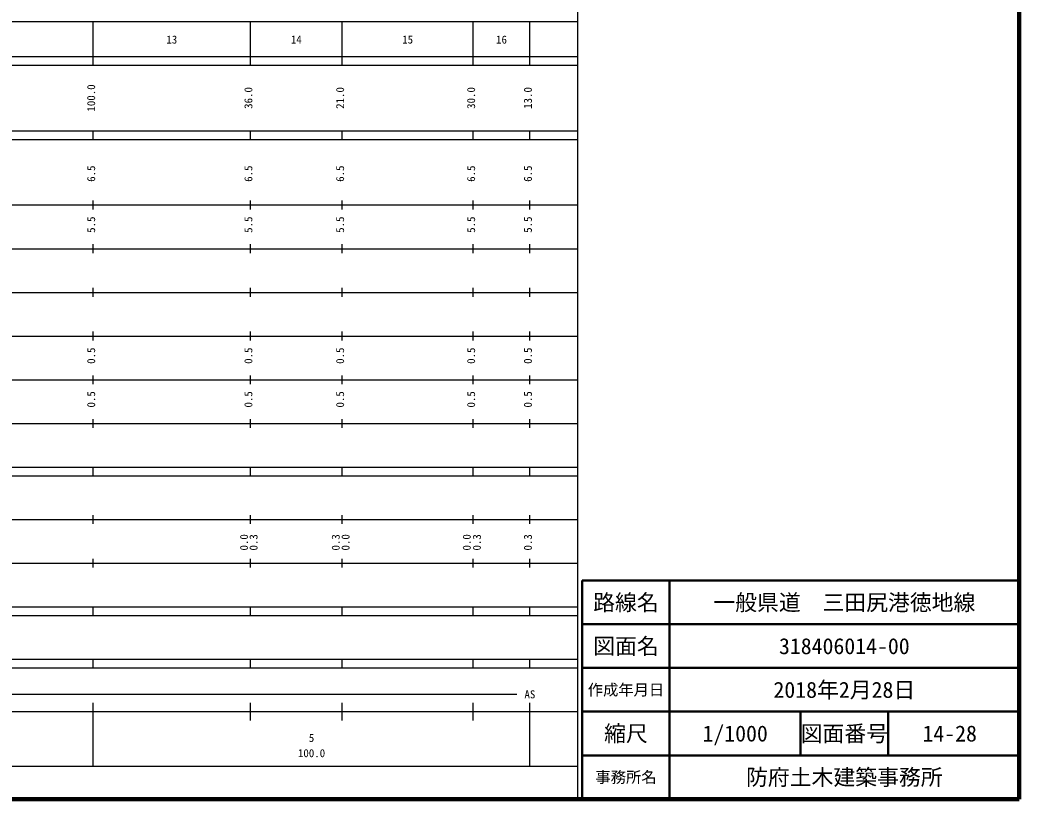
# Model space of a CAD drawing. Units: millimetres on the paper, enlarged 1000 times. Extents: x 40000 to 680000, y 20000 to 380000.
# Drawn here: x 451238 to 680000, y 20000 to 198357 of the extents above; entities that cross this region are included whole.
import ezdxf
from ezdxf.enums import TextEntityAlignment as Align

# ---------------------------------------------------------------- set-up
doc = ezdxf.new("R2010")
doc.units = ezdxf.units.MM
doc.header["$LTSCALE"] = 1000
for name, color, linetype, lineweight in [('M-TTL', 2, 'Continuous', 140), ('M-TTL-BAND', 7, 'Continuous', 25), ('M-TTL-FRAM', 2, 'Continuous', 50), ('M-TTL-LINE', 7, 'Continuous', 50)]:
    doc.layers.add(name, color=color, linetype=linetype, lineweight=lineweight)
doc.layers.add('M-TTL-TXT', color=7, linetype='Continuous')
doc.styles.add('ＭＳ ゴシック', font='')
doc.styles.get('ＭＳ ゴシック').set_extended_font_data('MS Gothic')

msp = doc.modelspace()

# ---------------------------------------------------------------- linework, layer by layer
at = {"layer": 'M-TTL'}
for p, q in [((680000, 20000), (680000, 380000)), ((40000, 20000), (680000, 20000))]:
    msp.add_line(p, q, dxfattribs=at)
at = {"layer": 'M-TTL-BAND'}
for p, q in [((579000, 20000), (579000, 370000)), ((68000, 198000), (579000, 198000)), ((468000, 188000), (468000, 198000)), ((504000, 188000), (504000, 198000)), ((525000, 188000), (525000, 198000)), ((555000, 188000), (555000, 198000)), ((568000, 188000), (568000, 198000)), ((40000, 190000), (579000, 190000)), ((40000, 188000), (579000, 188000)), ((40000, 173000), (579000, 173000)), ((468000, 171000), (468000, 173000)), ((504000, 171000), (504000, 173000)), ((525000, 171000), (525000, 173000)), ((555000, 171000), (555000, 173000)), ((568000, 171000), (568000, 173000)), ((40000, 171000), (579000, 171000)), ((40000, 156000), (579000, 156000)), ((468000, 155000), (468000, 157000)), ((504000, 155000), (504000, 157000)), ((525000, 155000), (525000, 157000)), ((555000, 155000), (555000, 157000)), ((568000, 155000), (568000, 157000)), ((468000, 145000), (468000, 147000)), ((504000, 145000), (504000, 147000)), ((525000, 145000), (525000, 147000)), ((555000, 145000), (555000, 147000)), ((568000, 145000), (568000, 147000)), ((46000, 146000), (579000, 146000)), ((52000, 136000), (579000, 136000)), ((468000, 135000), (468000, 137000)), ((504000, 135000), (504000, 137000)), ((525000, 135000), (525000, 137000)), ((555000, 135000), (555000, 137000)), ((568000, 135000), (568000, 137000)), ((46000, 126000), (579000, 126000)), ((468000, 125000), (468000, 127000)), ((504000, 125000), (504000, 127000)), ((525000, 125000), (525000, 127000)), ((555000, 125000), (555000, 127000)), ((568000, 125000), (568000, 127000)), ((468000, 115000), (468000, 117000)), ((504000, 115000), (504000, 117000)), ((525000, 115000), (525000, 117000)), ((555000, 115000), (555000, 117000)), ((568000, 115000), (568000, 117000)), ((52000, 116000), (579000, 116000)), ((46000, 106000), (579000, 106000)), ((468000, 105000), (468000, 107000)), ((504000, 105000), (504000, 107000)), ((525000, 105000), (525000, 107000)), ((555000, 105000), (555000, 107000)), ((568000, 105000), (568000, 107000)), ((40000, 96000), (579000, 96000)), ((40000, 94000), (579000, 94000)), ((468000, 94000), (468000, 96000)), ((504000, 94000), (504000, 96000)), ((525000, 94000), (525000, 96000)), ((555000, 94000), (555000, 96000)), ((568000, 94000), (568000, 96000)), ((468000, 83000), (468000, 85000)), ((504000, 83000), (504000, 85000)), ((525000, 83000), (525000, 85000)), ((555000, 83000), (555000, 85000)), ((568000, 83000), (568000, 85000)), ((49000, 84000), (579000, 84000)), ((40000, 74000), (579000, 74000)), ((468000, 73000), (468000, 75000)), ((504000, 73000), (504000, 75000)), ((525000, 73000), (525000, 75000)), ((555000, 73000), (555000, 75000)), ((568000, 73000), (568000, 75000)), ((40000, 64000), (579000, 64000)), ((40000, 62000), (579000, 62000)), ((468000, 62000), (468000, 64000)), ((504000, 62000), (504000, 64000)), ((525000, 62000), (525000, 64000)), ((555000, 62000), (555000, 64000)), ((568000, 62000), (568000, 64000)), ((40000, 52000), (579000, 52000)), ((468000, 50000), (468000, 52000)), ((504000, 50000), (504000, 52000)), ((525000, 50000), (525000, 52000)), ((555000, 50000), (555000, 52000)), ((568000, 50000), (568000, 52000)), ((40000, 50000), (579000, 50000)), ((71000, 44000), (565000, 44000)), ((468000, 27500), (468000, 42000)), ((504000, 38000), (504000, 42000)), ((525000, 38000), (525000, 42000)), ((555000, 38000), (555000, 42000)), ((568000, 27500), (568000, 42000)), ((40000, 40000), (579000, 40000)), ((68000, 27500), (579000, 27500))]:
    msp.add_line(p, q, dxfattribs=at)
at = {"layer": 'M-TTL-FRAM'}
for p, q in [((680000, 70000), (580000, 70000)), ((580000, 70000), (580000, 20000))]:
    msp.add_line(p, q, dxfattribs=at)
at = {"layer": 'M-TTL-LINE'}
for p, q in [((600000, 70000), (600000, 20000)), ((680000, 60000), (580000, 60000)), ((680000, 50000), (580000, 50000)), ((680000, 40000), (580000, 40000)), ((630000, 40000), (630000, 30000)), ((650000, 40000), (650000, 30000)), ((680000, 30000), (580000, 30000))]:
    msp.add_line(p, q, dxfattribs=at)

# ---------------------------------------------------------------- texts
at = {"layer": 'M-TTL-BAND', "style": 'ＭＳ ゴシック'}
for s, p in [('13', (486000, 192405)), ('14', (514500, 192405)), ('15', (540000, 192405)), ('16', (561500, 192405)), ('AS', (568000, 42500)), ('5', (518000, 32523)), ('100.0', (518000, 29033))]:
    msp.add_text(s, height=1833, dxfattribs=at).set_placement(p, align=Align.BOTTOM_CENTER)
for s, p in [('100.0', (469000, 180500)), ('36.0', (505000, 180500)), ('21.0', (526000, 180500)), ('30.0', (556000, 180500)), ('13.0', (569000, 180500)), ('6.5', (469000, 163174)), ('6.5', (505000, 163174)), ('6.5', (526000, 163174)), ('6.5', (556000, 163174)), ('6.5', (569000, 163174)), ('5.5', (469000, 151500)), ('5.5', (505000, 151500)), ('5.5', (526000, 151500)), ('5.5', (556000, 151500)), ('5.5', (569000, 151500)), ('0.5', (469000, 121500)), ('0.5', (505000, 121500)), ('0.5', (526000, 121500)), ('0.5', (556000, 121500)), ('0.5', (569000, 121500)), ('0.5', (469000, 111500)), ('0.5', (505000, 111500)), ('0.5', (526000, 111500)), ('0.5', (556000, 111500)), ('0.5', (569000, 111500)), ('0.0', (504000, 78764)), ('0.3', (506182, 78764)), ('0.3', (525000, 78764)), ('0.0', (527244, 78764)), ('0.0', (555000, 78764)), ('0.3', (557307, 78764)), ('0.3', (569000, 78764))]:
    msp.add_text(s, height=1833, rotation=90, dxfattribs=at).set_placement(p, align=Align.BOTTOM_CENTER)
at = {"layer": 'M-TTL-TXT', "style": 'ＭＳ ゴシック'}
for s, height, p in [('路線名', 3666, (590000, 65000)), ('路線名', 3666, (590000, 65000)), ('一般県道\u3000三田尻港徳地線', 3666, (640000, 65000)), ('図面名', 3666, (590000, 55000)), ('図面名', 3666, (590000, 55000)), ('318406014-00', 3666, (640000, 55000)), ('作成年月日', 2566, (590000, 45000)), ('作成年月日', 2566, (590000, 45000)), ('2018年2月28日', 3666, (640000, 45000)), ('縮尺', 3666, (590000, 35000)), ('縮尺', 3666, (590000, 35000)), ('1/1000', 3666, (615000, 35000)), ('図面番号', 3666, (640000, 35000)), ('図面番号', 3666, (640000, 35000)), ('14-28', 3666, (664125, 35000)), ('事務所名', 2566, (590000, 25000)), ('事務所名', 2566, (590000, 25000)), ('防府土木建築事務所', 3666, (640000, 25000))]:
    msp.add_text(s, height=height, dxfattribs=at).set_placement(p, align=Align.MIDDLE_CENTER)

doc.saveas('drawing.dxf')
